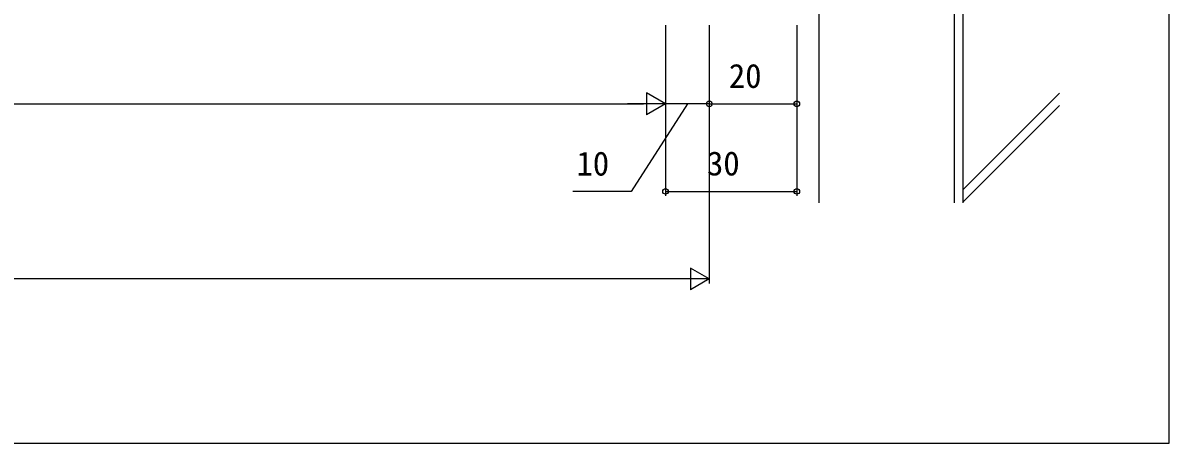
# Model space of a CAD drawing. Units: millimetres, scale not verified. Extents: x -437 to 438, y -281 to 279.
# Drawn here: x 176.5 to 438.2, y -281.2 to -185.2 of the extents above; entities that cross this region are included whole.
import ezdxf
from ezdxf.enums import TextEntityAlignment as Align

# ---------------------------------------------------------------- set-up
doc = ezdxf.new("R2010")
doc.units = ezdxf.units.MM
doc.header["$LTSCALE"] = 2
for name, color, linetype in [('0-7_YKK_D', 6, 'Continuous'), ('0-8_YKK_ZWAK', 7, 'Continuous'), ('0-9_YSS_K', 3, 'Continuous')]:
    doc.layers.add(name, color=color, linetype=linetype)
doc.styles.add('ＭＳ ゴシック', font='')
doc.styles.get('ＭＳ ゴシック').set_extended_font_data('MS Gothic')

msp = doc.modelspace()

# ---------------------------------------------------------------- linework, layer by layer
at = {"layer": '0-7_YKK_D'}
for p, q in [((323.2, -185.7), (323.2, -204.7)), ((323.2, -185.7), (323.2, -204.7)), ((323.2, -185.7), (323.2, -224.7)), ((333.2, -185.7), (333.2, -204.7)), ((333.2, -185.7), (333.2, -244.7)), ((333.2, -185.7), (333.2, -204.7)), ((353.2, -185.7), (353.2, -204.7)), ((353.2, -185.7), (353.2, -224.7)), ((323.2, -203.7), (318.87, -201.2)), ((318.87, -201.2), (318.87, -206.2)), ((7.2, -203.7), (318.2, -203.7)), ((323.2, -203.7), (314.54, -203.7)), ((323.2, -203.7), (318.87, -206.2)), ((333.2, -203.7), (323.2, -203.7)), ((333.2, -203.7), (353.2, -203.7)), ((323.2, -223.7), (353.2, -223.7)), ((333.2, -243.7), (328.87, -241.2)), ((328.87, -241.2), (328.87, -246.2)), ((328.2, -243.7), (-2.8, -243.7)), ((333.2, -243.7), (324.54, -243.7)), ((333.2, -243.7), (328.87, -246.2))]:
    msp.add_line(p, q, dxfattribs=at)
msp.add_lwpolyline([(328.2, -203.7), (315.382, -223.728), (302.007, -223.728)], dxfattribs=at)
for centre in [(333.2, -203.7), (333.2, -203.7), (353.2, -203.7), (323.2, -223.7), (353.2, -223.7)]:
    msp.add_circle(centre, 0.637, dxfattribs=at)
at = {"layer": '0-8_YKK_ZWAK'}
msp.add_lwpolyline([(-436.8, -281.2), (438.2, -281.2), (438.2, 243.8)], dxfattribs=at)
at = {"layer": '0-9_YSS_K'}
for p, q in [((389.2, -226.289), (389.2, -124.1)), ((391.2, -226.289), (391.2, -126.1)), ((358.2, -181.1), (358.2, -226.289)), ((413.2, -201.272), (391.2, -223.272)), ((413.2, -204.1), (391.2, -226.1))]:
    msp.add_line(p, q, dxfattribs=at)

# ---------------------------------------------------------------- texts
at = {"layer": '0-7_YKK_D', "style": 'ＭＳ ゴシック'}
for s, p in [('20', (337.66, -201.7)), ('30', (332.66, -221.7)), ('10', (302.856, -221.728))]:
    msp.add_text(s, height=5.499, dxfattribs=at).set_placement(p, align=Align.BOTTOM_LEFT)

doc.saveas('drawing.dxf')
